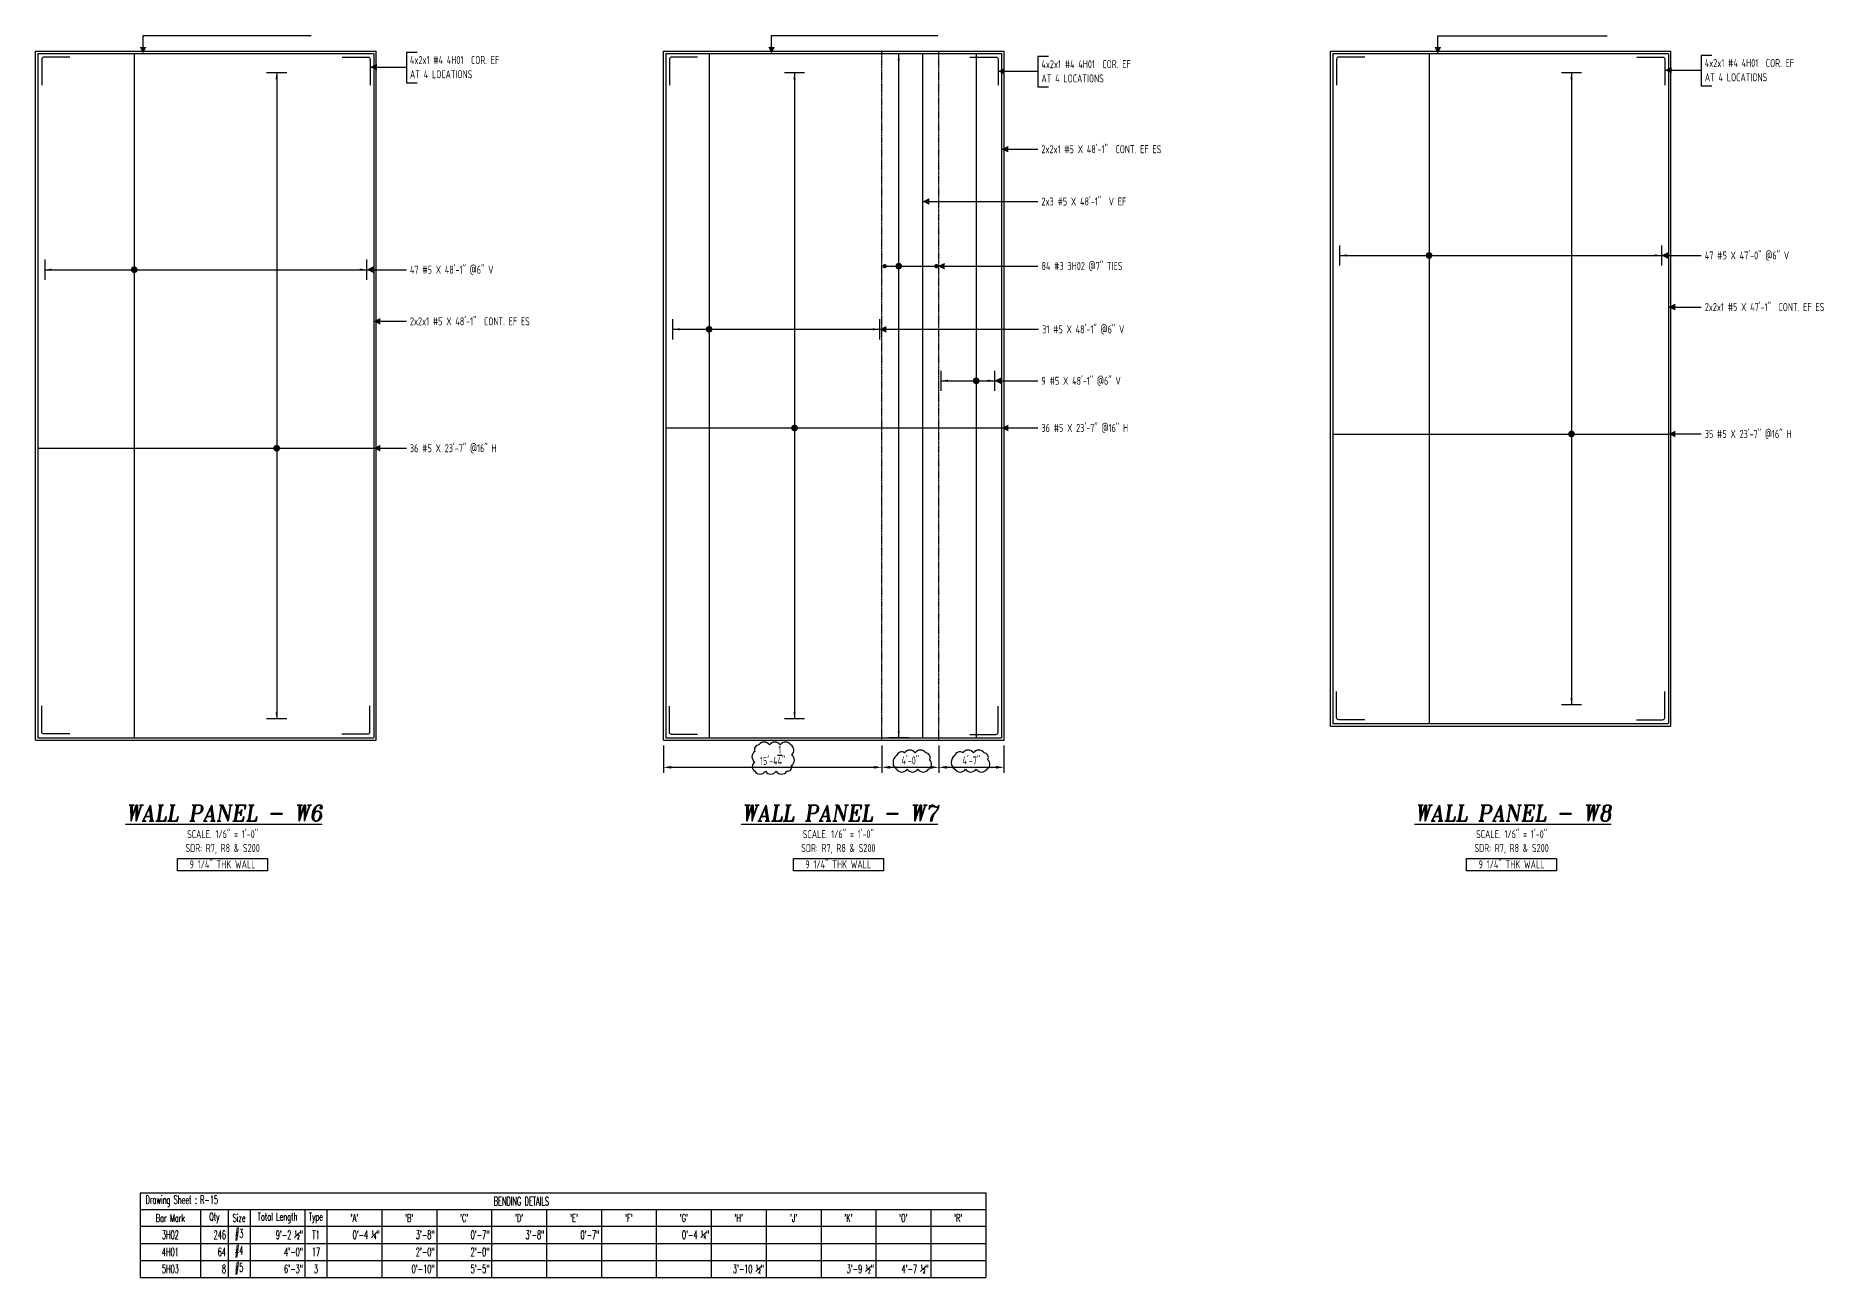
# Model space of a CAD drawing. Header units: inches. Extents: x -3675 to 25720, y -2273 to 5046.
# Drawn here: x 10063 to 11563, y -445 to 602 of the extents above; entities that cross this region are included whole.
import ezdxf
from ezdxf.enums import TextEntityAlignment as Align

# ---------------------------------------------------------------- set-up
doc = ezdxf.new("R2010")
doc.units = ezdxf.units.IN
doc.header["$LTSCALE"] = 0.025
doc.header["$MEASUREMENT"] = 0
doc.linetypes.add('HIDDEN', pattern=[6, 3, -3])
doc.layers.get('0').update_dxf_attribs({"linetype": 'CONTINUOUS'})
doc.layers.get('Defpoints').update_dxf_attribs({"linetype": 'CONTINUOUS'})
for name, color, linetype in [('0-25TEXT', 7, 'CONTINUOUS'), ('0-35', 3, 'CONTINUOUS'), ('0-35TEXT', 3, 'CONTINUOUS'), ('0-50', 10, 'CONTINUOUS'), ('BAR-LBL', 2, 'CONTINUOUS'), ('BARLIST', 7, 'CONTINUOUS'), ('DETAIL', 83, 'CONTINUOUS'), ('hidden', 7, 'HIDDEN'), ('RANGELAY', 7, 'CONTINUOUS'), ('REBARS', 4, 'CONTINUOUS')]:
    doc.layers.add(name, color=color, linetype=linetype)
doc.styles.add('AR', font='ARCHQUIK.shx', dxfattribs={"width": 0.8})
doc.styles.add('ROMANS', font='romans.shx', dxfattribs={"width": 0.57})
doc.styles.add('ROMANT', font='romant')
doc.dimstyles.new('CADS_DIM_48', dxfattribs={"dimscale": 48, "dimtxt": 0.09375, "dimasz": 0.09375, "dimexe": 0.0625, "dimexo": 0.0625, "dimgap": 0.09375, "dimtad": 0, "dimtih": 1, "dimtoh": 1, "dimzin": 1, "dimdsep": 46, "dimlunit": 4, "dimtxsty": 'AR', "dimblk": 'CLOSED', "dimcen": 0.1875, "dimadec": 0, "dimazin": 0, "dimtfac": 1, "dimtofl": 0, "dimtmove": 0, "dimatfit": 1, "dimldrblk": 'DOTBLANK', "dimfxl": 1, "dimtzin": 0, "dimarcsym": 0})

# ---------------------------------------------------------------- blocks, each defined once
blk = doc.blocks.new('leadrblk')
blk.add_lwpolyline([(0, 0, 0, 1, 0), (1, 0, 1, 1, 0)], format="xyseb")
blk = doc.blocks.new('*U570', base_point=(10067.8, 584.1))
at = {"layer": 'REBARS', "color": 0}
blk.add_lwpolyline([(10091.8, 583.8), (10069.8, 583.8, 0.414214), (10068, 582.1), (10068, 560.1)], format="xyb", dxfattribs=at)
blk = doc.blocks.new('*U571', base_point=(10345.3, 584.1))
at = {"layer": 'REBARS', "color": 0}
blk.add_lwpolyline([(10321.3, 583.8), (10343.3, 583.8, -0.414214), (10345, 582.1), (10345, 560.1)], format="xyb", dxfattribs=at)
blk = doc.blocks.new('*U572', base_point=(10067.8, 12.8))
at = {"layer": 'REBARS', "color": 0}
blk.add_lwpolyline([(10091.8, 13.1), (10069.8, 13.1, -0.414213), (10068, 14.8), (10068, 36.8)], format="xyb", dxfattribs=at)
blk = doc.blocks.new('*U573', base_point=(10345, 12.8))
at = {"layer": 'REBARS', "color": 0}
blk.add_lwpolyline([(10321, 13.1), (10343, 13.1, 0.414213), (10344.8, 14.8), (10344.8, 36.8)], format="xyb", dxfattribs=at)
blk = doc.blocks.new('rendmark')
at = {"color": 4}
blk.add_line((0, -3), (0, 3), dxfattribs=at)
blk = doc.blocks.new('rarrow')
at = {"color": 7}
blk.add_solid([(2, -0.33), (2, 0.33), (0, 0)], dxfattribs=at)
blk = doc.blocks.new('*U393', base_point=(10266.2, 570.8))
at = {"layer": 'RANGELAY'}
blk.add_line((10266.2, 570.8), (10266.2, 25.8), dxfattribs=at)
at = {"layer": 'RANGELAY', "xscale": 2.834645669291339, "yscale": 2.834645669291339}
for name, p, rotation in [('rendmark', (10266.2, 570.8), 269.9999999999999), ('rarrow', (10266.2, 570.8), 269.9999999999999), ('rarrow', (10266.2, 25.8), 89.999996929531), ('rendmark', (10266.2, 25.8), 89.999996929531)]:
    blk.add_blockref(name, p, dxfattribs=dict(at, rotation=rotation))
blk = doc.blocks.new('VPM732F5')
at = {"const_width": 1}
blk.add_lwpolyline([(-0.5, 0, 1), (0.5, 0, 1)], format="xyb", close=True, dxfattribs=at)
blk = doc.blocks.new('*U676', base_point=(10064.8, 253.7))
at = {"layer": 'REBARS', "color": 0}
blk.add_lwpolyline([(10064.8, 254), (10347.8, 254)], dxfattribs=at)
blk = doc.blocks.new('*U392', base_point=(10070.8, 404.6))
at = {"layer": 'RANGELAY'}
blk.add_line((10070.8, 404.6), (10342, 404.6), dxfattribs=at)
at = {"layer": 'RANGELAY', "xscale": 2.834645669291339, "yscale": 2.834645669291339}
for name, p, rotation in [('rendmark', (10070.8, 404.6), 1.123874301598573e-06), ('rarrow', (10070.8, 404.6), 1.123874301598573e-06), ('rarrow', (10342, 404.6), 179.9999980534053), ('rendmark', (10342, 404.6), 179.9999980534053)]:
    blk.add_blockref(name, p, dxfattribs=dict(at, rotation=rotation))
blk = doc.blocks.new('VPM732F9')
at = {"const_width": 1}
blk.add_lwpolyline([(-0.5, 0, 1), (0.5, 0, 1)], format="xyb", close=True, dxfattribs=at)
blk = doc.blocks.new('*U270', base_point=(10145.7, 586.8))
at = {"layer": 'REBARS', "color": 0}
blk.add_lwpolyline([(10146, 586.8), (10146, 9.8)], dxfattribs=at)
blk = doc.blocks.new('*U271', base_point=(10065.1, 586.8))
at = {"layer": 'REBARS', "color": 0}
blk.add_lwpolyline([(10064.8, 586.8), (10064.8, 9.8)], dxfattribs=at)
blk = doc.blocks.new('*U272', base_point=(10347.7, 586.8))
at = {"layer": 'REBARS', "color": 0}
blk.add_lwpolyline([(10348, 586.8), (10348, 9.8)], dxfattribs=at)
blk = doc.blocks.new('*U674', base_point=(10064.8, 10.1))
at = {"layer": 'REBARS', "color": 0}
blk.add_lwpolyline([(10064.8, 9.8), (10347.8, 9.8)], dxfattribs=at)
blk = doc.blocks.new('*U675', base_point=(10064.8, 586.5))
at = {"layer": 'REBARS', "color": 0}
blk.add_lwpolyline([(10064.8, 586.8), (10347.8, 586.8)], dxfattribs=at)
blk = doc.blocks.new('*U566', base_point=(11160.1, 584.1))
at = {"layer": 'REBARS', "color": 0}
blk.add_lwpolyline([(11184.1, 583.8), (11162.1, 583.8, 0.414214), (11160.3, 582.1), (11160.3, 560.1)], format="xyb", dxfattribs=at)
blk = doc.blocks.new('*U567', base_point=(11437.6, 584.1))
at = {"layer": 'REBARS', "color": 0}
blk.add_lwpolyline([(11413.6, 583.8), (11435.6, 583.8, -0.414214), (11437.3, 582.1), (11437.3, 560.1)], format="xyb", dxfattribs=at)
blk = doc.blocks.new('*U568', base_point=(11160.1, 24.8))
at = {"layer": 'REBARS', "color": 0}
blk.add_lwpolyline([(11184.1, 25.1), (11162.1, 25.1, -0.414213), (11160.3, 26.8), (11160.3, 48.8)], format="xyb", dxfattribs=at)
blk = doc.blocks.new('*U569', base_point=(11437.3, 24.8))
at = {"layer": 'REBARS', "color": 0}
blk.add_lwpolyline([(11413.3, 25.1), (11435.3, 25.1, 0.414213), (11437.1, 26.8), (11437.1, 48.8)], format="xyb", dxfattribs=at)
blk = doc.blocks.new('*U391', base_point=(11358.5, 570.8))
at = {"layer": 'RANGELAY'}
blk.add_line((11358.5, 570.8), (11358.5, 37.8), dxfattribs=at)
at = {"layer": 'RANGELAY', "xscale": 2.834645669291339, "yscale": 2.834645669291339}
for name, p, rotation in [('rendmark', (11358.5, 570.8), 269.9999999999999), ('rarrow', (11358.5, 570.8), 269.9999999999999), ('rendmark', (11358.5, 37.8), 89.999996929531), ('rarrow', (11358.5, 37.8), 89.999996929531)]:
    blk.add_blockref(name, p, dxfattribs=dict(at, rotation=rotation))
blk = doc.blocks.new('VPM73396')
at = {"const_width": 1}
blk.add_lwpolyline([(-0.5, 0, 1), (0.5, 0, 1)], format="xyb", close=True, dxfattribs=at)
blk = doc.blocks.new('*U673', base_point=(11157.1, 265.7))
at = {"layer": 'REBARS', "color": 0}
blk.add_lwpolyline([(11157.1, 266), (11440.1, 266)], dxfattribs=at)
blk = doc.blocks.new('*U390', base_point=(11163.1, 416.6))
at = {"layer": 'RANGELAY'}
blk.add_line((11163.1, 416.6), (11434.3, 416.6), dxfattribs=at)
at = {"layer": 'RANGELAY', "xscale": 2.834645669291339, "yscale": 2.834645669291339}
for name, p, rotation in [('rendmark', (11163.1, 416.6), 1.123874301598573e-06), ('rendmark', (11434.3, 416.6), 179.9999980534053), ('rarrow', (11163.1, 416.6), 1.123874301598573e-06), ('rarrow', (11434.3, 416.6), 179.9999980534053)]:
    blk.add_blockref(name, p, dxfattribs=dict(at, rotation=rotation))
blk = doc.blocks.new('VPM7339A')
at = {"const_width": 1}
blk.add_lwpolyline([(-0.5, 0, 1), (0.5, 0, 1)], format="xyb", close=True, dxfattribs=at)
blk = doc.blocks.new('*U295', base_point=(11238, 586))
at = {"layer": 'REBARS', "color": 0}
blk.add_lwpolyline([(11238.3, 586), (11238.3, 22)], dxfattribs=at)
blk = doc.blocks.new('*U296', base_point=(11157.4, 586.9))
at = {"layer": 'REBARS', "color": 0}
blk.add_lwpolyline([(11157.1, 586.9), (11157.1, 21.9)], dxfattribs=at)
blk = doc.blocks.new('*U297', base_point=(11440, 586.9))
at = {"layer": 'REBARS', "color": 0}
blk.add_lwpolyline([(11440.3, 586.9), (11440.3, 21.9)], dxfattribs=at)
blk = doc.blocks.new('*U671', base_point=(11157.1, 22.1))
at = {"layer": 'REBARS', "color": 0}
blk.add_lwpolyline([(11157.1, 21.8), (11440.1, 21.8)], dxfattribs=at)
blk = doc.blocks.new('*U672', base_point=(11157.1, 586.5))
at = {"layer": 'REBARS', "color": 0}
blk.add_lwpolyline([(11157.1, 586.8), (11440.1, 586.8)], dxfattribs=at)
blk = doc.blocks.new('*U389', base_point=(10778.8, 407.5))
at = {"layer": 'REBARS', "color": 0, "const_width": 1.8}
for points in [[(10779, 408.4, 1), (10779, 406.6, 1), (10779, 408.4)], [(10822.7, 406.6, 1), (10822.7, 408.4, 1), (10822.7, 406.6)]]:
    blk.add_lwpolyline(points, format="xyb", dxfattribs=at)
at = {"layer": 'REBARS', "color": 0}
blk.add_lwpolyline([(10779, 407.5), (10822.7, 407.5)], dxfattribs=at)
blk = doc.blocks.new('*U284', base_point=(10594.8, 586.8))
at = {"layer": 'REBARS', "color": 0}
blk.add_lwpolyline([(10594.5, 586.8), (10594.5, 9.8)], dxfattribs=at)
blk = doc.blocks.new('*U653', base_point=(10594.5, 10.1))
at = {"layer": 'REBARS', "color": 0}
blk.add_lwpolyline([(10594.5, 9.8), (10877.5, 9.8)], dxfattribs=at)
blk = doc.blocks.new('*U285', base_point=(10877.4, 586.8))
at = {"layer": 'REBARS', "color": 0}
blk.add_lwpolyline([(10877.7, 586.8), (10877.7, 9.8)], dxfattribs=at)
blk = doc.blocks.new('*U654', base_point=(10594.5, 586.5))
at = {"layer": 'REBARS', "color": 0}
blk.add_lwpolyline([(10594.5, 586.8), (10877.5, 586.8)], dxfattribs=at)
blk = doc.blocks.new('*U388', base_point=(10790.9, 9.8))
at = {"layer": 'RANGELAY'}
blk.add_line((10790.9, 9.8), (10790.9, 586.8), dxfattribs=at)
at = {"layer": 'RANGELAY', "xscale": 2.834645669291339, "yscale": 2.834645669291339}
for name, p, rotation in [('rendmark', (10790.9, 586.8), 269.9999969411396), ('rarrow', (10790.9, 586.8), 269.9999969411396), ('rarrow', (10790.9, 9.8), 90.00000001160855), ('rendmark', (10790.9, 9.8), 90.00000001160855)]:
    blk.add_blockref(name, p, dxfattribs=dict(at, rotation=rotation))
blk = doc.blocks.new('VPM7884A')
at = {"const_width": 1}
blk.add_lwpolyline([(-0.5, 0, 1), (0.5, 0, 1)], format="xyb", close=True, dxfattribs=at)
blk = doc.blocks.new('*U286', base_point=(10810.7, 586.8))
at = {"layer": 'REBARS', "color": 0}
blk.add_lwpolyline([(10811, 586.8), (10811, 9.8)], dxfattribs=at)
blk = doc.blocks.new('*U387', base_point=(10703, 570.8))
at = {"layer": 'RANGELAY'}
blk.add_line((10703, 570.8), (10703, 25.8), dxfattribs=at)
at = {"layer": 'RANGELAY', "xscale": 2.834645669291339, "yscale": 2.834645669291339}
for name, p, rotation in [('rendmark', (10703, 570.8), 269.9999999999999), ('rarrow', (10703, 570.8), 269.9999999999999), ('rarrow', (10703, 25.8), 89.999996929531), ('rendmark', (10703, 25.8), 89.999996929531)]:
    blk.add_blockref(name, p, dxfattribs=dict(at, rotation=rotation))
blk = doc.blocks.new('VPM7884D')
at = {"const_width": 1}
blk.add_lwpolyline([(-0.5, 0, 1), (0.5, 0, 1)], format="xyb", close=True, dxfattribs=at)
blk = doc.blocks.new('*U657', base_point=(10594.7, 270.8))
at = {"layer": 'REBARS', "color": 0}
blk.add_lwpolyline([(10594.7, 271.1), (10877.7, 271.1)], dxfattribs=at)
blk = doc.blocks.new('*U287', base_point=(10856, 586.8))
at = {"layer": 'REBARS', "color": 0}
blk.add_lwpolyline([(10856.3, 586.8), (10856.3, 9.8)], dxfattribs=at)
blk = doc.blocks.new('*U386', base_point=(10826.7, 310.9))
at = {"layer": 'RANGELAY'}
blk.add_line((10826.7, 310.9), (10871.7, 310.9), dxfattribs=at)
at = {"layer": 'RANGELAY', "xscale": 2.834645669291339, "yscale": 2.834645669291339}
for name, p, rotation in [('rendmark', (10826.7, 310.9), 2.023697134246844e-12), ('rendmark', (10871.7, 310.9), 179.9999969295331), ('rarrow', (10826.7, 310.9), 2.023697134246844e-12), ('rarrow', (10871.7, 310.9), 179.9999969295331)]:
    blk.add_blockref(name, p, dxfattribs=dict(at, rotation=rotation))
blk = doc.blocks.new('VPM78853')
at = {"const_width": 1}
blk.add_lwpolyline([(-0.5, 0, 1), (0.5, 0, 1)], format="xyb", close=True, dxfattribs=at)
blk = doc.blocks.new('*U791', base_point=(10600.5, 354.3))
at = {"layer": 'RANGELAY'}
blk.add_line((10600.5, 354.3), (10774.7, 354.3), dxfattribs=at)
at = {"layer": 'RANGELAY', "xscale": 2.834645669291339, "yscale": 2.834645669291339}
for name, p, rotation in [('rendmark', (10600.5, 354.3), 2.056023214346827e-12), ('rendmark', (10774.7, 354.3), 179.9999969295331), ('rarrow', (10600.5, 354.3), 2.056023214346827e-12), ('rarrow', (10774.7, 354.3), 179.9999969295331)]:
    blk.add_blockref(name, p, dxfattribs=dict(at, rotation=rotation))
blk = doc.blocks.new('VPM78857')
at = {"const_width": 1}
blk.add_lwpolyline([(-0.5, 0, 1), (0.5, 0, 1)], format="xyb", close=True, dxfattribs=at)
blk = doc.blocks.new('*U792', base_point=(10630.6, 586.8))
at = {"layer": 'REBARS', "color": 0}
blk.add_lwpolyline([(10630.9, 586.8), (10630.9, 9.8)], dxfattribs=at)
blk = doc.blocks.new('*U544', base_point=(10597.2, 12.6))
at = {"layer": 'REBARS', "color": 0}
blk.add_lwpolyline([(10621.2, 12.8), (10599.2, 12.8, -0.414213), (10597.5, 14.6), (10597.5, 36.6)], format="xyb", dxfattribs=at)
blk = doc.blocks.new('*U545', base_point=(10875, 12.6))
at = {"layer": 'REBARS', "color": 0}
blk.add_lwpolyline([(10851, 12.8), (10873, 12.8, 0.414213), (10874.7, 14.6), (10874.7, 36.6)], format="xyb", dxfattribs=at)
blk = doc.blocks.new('*U546', base_point=(10597.2, 584.1))
at = {"layer": 'REBARS', "color": 0}
blk.add_lwpolyline([(10621.2, 583.8), (10599.2, 583.8, 0.414214), (10597.5, 582.1), (10597.5, 560.1)], format="xyb", dxfattribs=at)
blk = doc.blocks.new('*U547', base_point=(10875, 584.1))
at = {"layer": 'REBARS', "color": 0}
blk.add_lwpolyline([(10851, 583.8), (10873, 583.8, -0.414214), (10874.7, 582.1), (10874.7, 560.1)], format="xyb", dxfattribs=at)
blk = doc.blocks.new('*D375')
at = {"layer": 'Defpoints', "color": 0, "transparency": 16777216}
for p in [(10592.5, 7.8), (10776.7, 7.8), (10776.7, -15)]:
    blk.add_point(p, dxfattribs=at)
at = {"layer": 'DETAIL', "color": 0, "lineweight": -2, "transparency": 16777216}
for p, q in [((10592.5, 3.3), (10592.5, -19.5)), ((10776.7, 3.3), (10776.7, -19.5)), ((10599.2, -15), (10770, -15))]:
    blk.add_line(p, q, dxfattribs=at)
at = {"layer": 'DETAIL', "color": 0, "transparency": 16777216}
for points in [[(10599.2, -13.8), (10599.2, -16.1), (10592.5, -15)], [(10770, -13.8), (10770, -16.1), (10776.7, -15)]]:
    blk.add_solid(points, dxfattribs=at)
at = {"layer": 'DETAIL', "color": 0, "transparency": 16777216, "insert": (10684.6, -4.8), "char_height": 6.75, "attachment_point": 5, "style": 'AR'}
blk.add_mtext('15\'-4{\\H1.000000x;\\S1/4;}"', dxfattribs=at)
blk = doc.blocks.new('_DotBlank')
at = {"layer": '0-35', "color": 0, "lineweight": -2}
blk.add_line((-0.5, 0), (-1, 0), dxfattribs=at)
blk.add_circle((0, 0), 0.5, dxfattribs=at)
blk = doc.blocks.new('*D376')
at = {"layer": 'Defpoints', "color": 0, "transparency": 16777216}
for p in [(10776.7, 7.8), (10824.7, 7.8), (10824.7, -15)]:
    blk.add_point(p, dxfattribs=at)
at = {"layer": 'DETAIL', "color": 0, "lineweight": -2, "transparency": 16777216}
for p, q in [((10776.7, 3.3), (10776.7, -19.5)), ((10824.7, 3.3), (10824.7, -19.5)), ((10783.5, -15), (10818, -15))]:
    blk.add_line(p, q, dxfattribs=at)
at = {"layer": 'DETAIL', "color": 0, "transparency": 16777216}
for points in [[(10783.5, -13.8), (10783.5, -16.1), (10776.7, -15)], [(10818, -13.8), (10818, -16.1), (10824.7, -15)]]:
    blk.add_solid(points, dxfattribs=at)
at = {"layer": 'DETAIL', "color": 0, "transparency": 16777216, "insert": (10800.7, -9.2), "char_height": 6.75, "attachment_point": 5, "style": 'AR'}
blk.add_mtext('4\'-0"', dxfattribs=at)
blk = doc.blocks.new('*D377')
at = {"layer": 'Defpoints', "color": 0, "transparency": 16777216}
for p in [(10824.7, 7.8), (10879.7, 7.8), (10879.7, -15)]:
    blk.add_point(p, dxfattribs=at)
at = {"layer": 'DETAIL', "color": 0, "lineweight": -2, "transparency": 16777216}
for p, q in [((10824.7, 3.3), (10824.7, -19.5)), ((10879.7, 3.3), (10879.7, -19.5)), ((10831.5, -15), (10873, -15))]:
    blk.add_line(p, q, dxfattribs=at)
at = {"layer": 'DETAIL', "color": 0, "transparency": 16777216}
for points in [[(10831.5, -13.8), (10831.5, -16.1), (10824.7, -15)], [(10873, -13.8), (10873, -16.1), (10879.7, -15)]]:
    blk.add_solid(points, dxfattribs=at)
at = {"layer": 'DETAIL', "color": 0, "transparency": 16777216, "insert": (10852.2, -9.2), "char_height": 6.75, "attachment_point": 5, "style": 'AR'}
blk.add_mtext('4\'-7"', dxfattribs=at)
blk = doc.blocks.new('*T842')
at = {"layer": 'BARLIST', "color": 0, "linetype": 'ByBlock', "lineweight": -2, "transparency": 16777216}
for p, q in [((0, 0), (713.3, 0)), ((0, 0), (0, -71.4)), ((713.3, 0), (713.3, -71.4)), ((0, -14.2), (713.3, -14.2)), ((51, -14.2), (51, -71.4)), ((74.2, -14.2), (74.2, -71.4)), ((92.7, -14.2), (92.7, -71.4)), ((139, -14.2), (139, -71.4)), ((157.6, -14.2), (157.6, -71.4)), ((203.9, -14.2), (203.9, -71.4)), ((250.2, -14.2), (250.2, -71.4)), ((296.5, -14.2), (296.5, -71.4)), ((342.8, -14.2), (342.8, -71.4)), ((389.1, -14.2), (389.1, -71.4)), ((435.4, -14.2), (435.4, -71.4)), ((481.7, -14.2), (481.7, -71.4)), ((528.1, -14.2), (528.1, -71.4)), ((574.4, -14.2), (574.4, -71.4)), ((620.7, -14.2), (620.7, -71.4)), ((667, -14.2), (667, -71.4)), ((0, -28.3), (713.3, -28.3)), ((0, -42.7), (713.3, -42.7)), ((0, -57), (713.3, -57)), ((0, -71.4), (713.3, -71.4))]:
    blk.add_line(p, q, dxfattribs=at)
at = {"layer": 'BARLIST', "color": 0, "transparency": 16777216, "style": 'ROMANS'}
for s, insert, char_height, width, attachment_point in [(' Drawing Sheet : R-15', (1.8, -7.1), 7.087, 292.961, 4), ('BENDING DETAILS', (298.3, -7.1), 7.087, 413.256, 4), ('Bar Mark', (25.5, -21.3), 6.38, 47.48, 5), ('Qty', (62.6, -21.3), 6.38, 19.63, 5), ('Size', (83.5, -21.3), 6.38, 14.988, 5), ('#3', (83.5, -35.5), 7.09, 14.988, 5), ('Total Length', (115.9, -21.3), 6.378, 42.768, 5), ('Type', (148.3, -21.3), 6.38, 14.988, 5), ("'A'", (180.7, -21.3), 6.38, 42.768, 5), ("'B'", (227, -21.3), 6.38, 42.768, 5), ("'C'", (273.3, -21.3), 6.38, 42.768, 5), ("'D'", (319.7, -21.3), 6.38, 42.768, 5), ("'E'", (366, -21.3), 6.38, 42.768, 5), ("'F'", (412.3, -21.3), 6.38, 42.768, 5), ("'G'", (458.6, -21.3), 6.38, 42.768, 5), ("'H'", (504.9, -21.3), 6.38, 42.768, 5), ("'J'", (551.2, -21.3), 6.38, 42.768, 5), ("'K'", (597.5, -21.3), 6.38, 42.768, 5), ("'O'", (643.8, -21.3), 6.38, 42.768, 5), ("'R'", (690.1, -21.3), 6.38, 42.768, 5), ('3H02', (25.5, -35.5), 7.09, 47.48, 5), ('246', (72.4, -35.5), 7.09, 19.63, 6), ('#4', (83.5, -49.9), 7.09, 14.988, 5), ('9\'-2 {\\H0.5x;\\S1#2;}"', (137.3, -35.5), 7.087, 42.768, 6), ('T1', (148.3, -35.5), 7.09, 14.988, 5), ('0\'-4 {\\H0.5x;\\S1#4;}"', (202.1, -35.5), 7.087, 42.768, 6), ('3\'-8"', (248.4, -35.5), 7.09, 42.768, 6), ('0\'-7"', (294.7, -35.5), 7.09, 42.768, 6), ('3\'-8"', (341, -35.5), 7.09, 42.768, 6), ('0\'-7"', (387.4, -35.5), 7.09, 42.768, 6), ('0\'-4 {\\H0.5x;\\S1#4;}"', (480, -35.5), 7.087, 42.768, 6), ('4H01', (25.5, -49.9), 7.09, 47.48, 5), ('64', (72.4, -49.9), 7.09, 19.63, 6), ('#5', (83.5, -64.2), 7.09, 14.988, 5), ('4\'-0"', (137.3, -49.9), 7.09, 42.768, 6), ('17', (148.3, -49.9), 7.09, 14.988, 5), ('2\'-0"', (248.4, -49.9), 7.09, 42.768, 6), ('2\'-0"', (294.7, -49.9), 7.09, 42.768, 6), ('5H03', (25.5, -64.2), 7.09, 47.48, 5), ('8', (72.4, -64.2), 7.09, 19.63, 6), ('6\'-3"', (137.3, -64.2), 7.09, 42.768, 6), ('3', (148.3, -64.2), 7.09, 14.988, 5), ('0\'-10"', (248.4, -64.2), 7.09, 42.768, 6), ('5\'-5"', (294.7, -64.2), 7.09, 42.768, 6), ('3\'-10 {\\H0.5x;\\S1#2;}"', (526.3, -64.2), 7.087, 42.768, 6), ('3\'-9 {\\H0.5x;\\S1#2;}"', (618.9, -64.2), 7.087, 42.768, 6), ('4\'-7 {\\H0.5x;\\S1#2;}"', (665.2, -64.2), 7.087, 42.768, 6)]:
    blk.add_mtext(s, dxfattribs=dict(at, insert=insert, char_height=char_height, width=width, attachment_point=attachment_point))

msp = doc.modelspace()

# ---------------------------------------------------------------- linework, layer by layer
at = {"layer": '0-25TEXT'}
msp.add_line((10824.16057, 407.64185), (10908.32581, 407.64185), dxfattribs=at)
for points in [[(10153.43248, 588.81536), (10153.43248, 601.92944), (10295.31436, 601.92944)], [(10683.64287, 588.81536), (10683.64287, 601.92944), (10823.87189, 601.92944)], [(11245.7209, 588.65916), (11245.7209, 601.77324), (11388.48998, 601.77324)], [(10384.58141, 587.71755), (10375.58236, 587.71755), (10375.58236, 562.22022), (10384.58141, 562.22022)], [(10345.03341, 575.34385), (10375.58236, 575.34385)], [(10874.73715, 571.82758), (10908.28609, 571.82758)], [(10917.28514, 584.20129), (10908.28609, 584.20129), (10908.28609, 558.70396), (10917.28514, 558.70396)], [(11437.32183, 572.78511), (11467.87078, 572.78511)], [(11476.86983, 585.15881), (11467.87078, 585.15881), (11467.87078, 559.66149), (11476.86983, 559.66149)], [(10877.73713, 506.15348), (10908.28609, 506.15348)], [(10811.01783, 462.04364), (10908.32581, 462.04364)], [(11434.28521, 416.56077), (11467.87078, 416.56077)], [(10341.99679, 404.56077), (10375.58236, 404.56077)], [(10347.99679, 361.06108), (10375.58236, 361.06108)], [(11440.28521, 373.06108), (11467.87078, 373.06108)], [(10774.735, 354.31518), (10908.9493, 354.31518)], [(10871.73713, 310.87947), (10908.28609, 310.87947)], [(10877.73713, 271.13122), (10908.28609, 271.13122)], [(11440.28521, 266.04002), (11467.87078, 266.04002)], [(10347.99679, 254.04002), (10375.58236, 254.04002)]]:
    msp.add_lwpolyline(points, dxfattribs=at)
at = {"layer": '0-35'}
for p, q in [((10062.78339, 7.81536), (10062.78339, 588.81536)), ((10062.78339, 588.81536), (10350.03339, 588.81536)), ((10350.03339, 7.81536), (10350.03339, 588.81536)), ((10592.48713, 7.81536), (10592.48713, 588.81536)), ((10592.48713, 588.81536), (10879.73713, 588.81536)), ((10879.73713, 7.81536), (10879.73713, 588.81536)), ((11155.07181, 19.81536), (11155.07181, 588.81536)), ((11155.07181, 588.81536), (11442.32181, 588.81536)), ((11442.32181, 19.81536), (11442.32181, 588.81536)), ((11155.07181, 19.81536), (11442.32181, 19.81536)), ((10062.78339, 7.81536), (10350.03339, 7.81536)), ((10592.48713, 7.81536), (10879.73713, 7.81536))]:
    msp.add_line(p, q, dxfattribs=at)
at = {"layer": '0-50'}
for points in [[(10182.61757, -91.84158), (10258.50441, -91.84158), (10258.50441, -102.19794), (10182.61757, -102.19794)], [(10702.05854, -91.84158), (10777.94538, -91.84158), (10777.94538, -102.19794), (10702.05854, -102.19794)], [(11269.96729, -91.84158), (11345.85413, -91.84158), (11345.85413, -102.19794), (11269.96729, -102.19794)]]:
    msp.add_lwpolyline(points, close=True, dxfattribs=at)
at = {"layer": 'DETAIL'}
for points in [[(10669.42032, -18.34382, 0.52056705), (10678.42032, -18.34382, 0.52056705), (10687.42032, -18.34382, 0.52056705), (10696.42032, -18.34382, 0.52056705), (10700.5509, -13.47439, 0.52056705), (10700.5509, -4.47439, 0.52056705), (10699.94387, 3.91858, 0.52056705), (10690.94387, 3.91858, 0.52056705), (10681.94387, 3.91858, 0.52056705), (10672.94387, 3.91858, 0.52056705), (10669.42032, -1.55787, 0.52056705), (10669.42032, -10.55787, 0.52056705)], [(10789.08466, -16.59748, 0.52056705), (10798.08466, -16.59748, 0.52056705), (10807.08466, -16.59748, 0.52056705), (10816.08466, -16.59748, 0.52056705), (10817.05671, -8.56952, 0.52056705), (10813.81812, -2.80811, 0.52056705), (10804.81812, -2.80811, 0.52056705), (10795.81812, -2.80811, 0.52056705), (10789.08466, -5.07466, 0.52056705)], [(10838.18382, -16.59748, 0.52056705), (10847.18382, -16.59748, 0.52056705), (10856.18382, -16.59748, 0.52056705), (10865.18382, -16.59748, 0.52056705), (10866.15587, -8.56952, 0.52056705), (10862.91727, -2.80811, 0.52056705), (10853.91727, -2.80811, 0.52056705), (10844.91727, -2.80811, 0.52056705), (10838.18382, -5.07466, 0.52056705)]]:
    msp.add_lwpolyline(points, format="xyb", close=True, dxfattribs=at)
at = {"layer": 'hidden'}
for p, q in [((10776.73713, 7.81536), (10776.73713, 588.81536)), ((10824.73713, 7.81536), (10824.73713, 588.81536))]:
    msp.add_line(p, q, dxfattribs=at)

# ---------------------------------------------------------------- block references
msp.add_blockref('*T842', (10151.00108, -373.67189))
at = {"layer": '0-25TEXT'}
for name, p, xscale, yscale, rotation in [('leadrblk', (10153.43248, 586.81536), 5.623937007874017, 2.250708661417324, 90.00000153523449), ('leadrblk', (10683.64287, 586.81536), 5.623937007874017, 2.250708661417324, 90.00000153523449), ('leadrblk', (11245.7209, 586.65916), 5.623937007874017, 2.250708661417324, 90.00000153523449), ('VPM732F9', (10146.00972, 404.55467), 2.834645669291338, 2.834645669291338, 1.123874306791345e-06), ('VPM7884A', (10790.93637, 407.54571), 2.834645669291338, 2.834645669291338, 90.00000001160855), ('VPM7339A', (11238.29814, 416.55467), 2.834645669291338, 2.834645669291338, 1.123874306791345e-06), ('VPM7884D', (10703.00091, 271.13122), 2.834645669291338, 2.834645669291338, 269.9999999999999), ('VPM732F5', (10266.1719, 254.04002), 2.834645669291338, 2.834645669291338, 269.9999999999999), ('VPM73396', (11358.46032, 266.04002), 2.834645669291338, 2.834645669291338, 269.9999999999999)]:
    msp.add_blockref(name, p, dxfattribs=dict(at, xscale=xscale, yscale=yscale, rotation=rotation))
for name, p, xscale, yscale in [('leadrblk', (10345.03341, 575.34385), 5.623937007874017, 2.250708661417324), ('leadrblk', (10874.73715, 571.82758), 5.623937007874017, 2.250708661417324), ('leadrblk', (11437.32183, 572.78511), 5.623937007874017, 2.250708661417324), ('leadrblk', (10877.73713, 506.15348), 5.623937007874017, 2.250708661417324), ('leadrblk', (10811.01783, 462.04364), 5.623937007874017, 2.250708661417324), ('leadrblk', (10341.99679, 404.56077), 5.623937007874017, 2.250708661417324), ('leadrblk', (10824.10697, 407.54571), 5.623937007874017, 2.250708661417324), ('leadrblk', (11434.28521, 416.56077), 5.623937007874017, 2.250708661417324), ('leadrblk', (11440.28521, 373.06108), 5.623937007874017, 2.250708661417324), ('leadrblk', (10347.99679, 361.06108), 5.623937007874017, 2.250708661417324), ('VPM78857', (10630.90174, 354.29768), 2.834645669291338, 2.834645669291338), ('leadrblk', (10774.735, 354.29768), 5.623937007874017, 2.250708661417324), ('VPM78853', (10856.26824, 310.87947), 2.834645669291338, 2.834645669291338), ('leadrblk', (10871.73713, 310.87947), 5.623937007874017, 2.250708661417324), ('leadrblk', (10877.73714, 271.13122), 5.623937007874017, 2.250708661417324), ('leadrblk', (10347.99679, 254.04002), 5.623937007874017, 2.250708661417324), ('leadrblk', (11440.28521, 266.04002), 5.623937007874017, 2.250708661417324)]:
    msp.add_blockref(name, p, dxfattribs=dict(at, xscale=xscale, yscale=yscale))
at = {"layer": 'RANGELAY'}
for name, p in [('*U388', (10790.93637, 9.8153)), ('*U393', (10266.1719, 570.81536)), ('*U387', (10703.00091, 570.81536)), ('*U391', (11358.46032, 570.81536)), ('*U390', (11163.07182, 416.55466)), ('*U392', (10070.7834, 404.55466)), ('*U791', (10600.48713, 354.29768)), ('*U386', (10826.67463, 310.87947))]:
    msp.add_blockref(name, p, dxfattribs=at)
at = {"layer": 'REBARS', "color": 4}
for name, p in [('*U271', (10065.09589, 586.81536)), ('*U675', (10064.78339, 586.50286)), ('*U270', (10145.69721, 586.81536)), ('*U272', (10347.72089, 586.81536)), ('*U284', (10594.79963, 586.81828)), ('*U654', (10594.48713, 586.50286)), ('*U792', (10630.58918, 586.82635)), ('*U286', (10810.70533, 586.81536)), ('*U287', (10855.95567, 586.81536)), ('*U285', (10877.42463, 586.81828)), ('*U296', (11157.38431, 586.86067)), ('*U672', (11157.07181, 586.50286)), ('*U295', (11237.98563, 586.0302)), ('*U297', (11440.00931, 586.86067)), ('*U570', (10067.78338, 584.06536)), ('*U571', (10345.2834, 584.06536)), ('*U546', (10597.23712, 584.06536)), ('*U547', (10874.98714, 584.06536)), ('*U566', (11160.0718, 584.06536)), ('*U567', (11437.57183, 584.06536)), ('*U389', (10778.83824, 407.54571)), ('*U657', (10594.73714, 270.81872)), ('*U673', (11157.07182, 265.72752)), ('*U676', (10064.7834, 253.72752)), ('*U568', (11160.0718, 24.81536)), ('*U569', (11437.32182, 24.81536)), ('*U572', (10067.78338, 12.81536)), ('*U573', (10345.0334, 12.81536)), ('*U544', (10597.23712, 12.56536)), ('*U545', (10874.98714, 12.56536)), ('*U671', (11157.07181, 22.12786)), ('*U674', (10064.78339, 10.12786)), ('*U653', (10594.48713, 10.12786))]:
    msp.add_blockref(name, p, dxfattribs=at)

# ---------------------------------------------------------------- texts
at = {"color": 7, "linetype": 'Continuous', "style": 'ROMANT', "oblique": 9, "width": 0.95}
for s, p in [('%%UWALL PANEL - W6', (10221.93286, -60.26968)), ('%%UWALL PANEL - W7', (10741.37384, -60.26968)), ('%%UWALL PANEL - W8', (11309.28259, -60.26968))]:
    msp.add_text(s, height=13.5, dxfattribs=at).set_placement(p, align=Align.CENTER)
at = {"layer": '0-35TEXT', "style": 'AR', "width": 0.8}
for p in [(10378.58204, 565.96983), (10911.28577, 562.45357), (11470.87046, 563.41109)]:
    msp.add_text('AT 4 LOCATIONS', height=6.7498312, dxfattribs=at).set_placement(p)
for s, p in [('SCALE. 1/6" = 1\'-0"', (10220.56099, -74.71657)), ('SCALE. 1/6" = 1\'-0"', (10740.00196, -74.71657)), ('SCALE. 1/6" = 1\'-0"', (11307.91071, -74.71657)), ('SDR: R7, R8 & S200', (10220.56099, -86.38477)), ('SDR: R7, R8 & S200', (10740.00196, -86.38477)), ('SDR: R7, R8 & S200', (11307.91071, -86.38477)), ('9 1/4" THK WALL', (10220.48407, -100.17278)), ('9 1/4" THK WALL', (10739.92504, -100.17278)), ('9 1/4" THK WALL', (11307.83379, -100.17278))]:
    msp.add_text(s, height=6.7498312, dxfattribs=at).set_placement(p, align=Align.CENTER)
at = {"layer": 'BAR-LBL', "style": 'AR', "width": 0.8}
for s, p in [('4x2x1 #4 4H01  COR. EF', (10378.58204, 577.96857)), ('4x2x1 #4 4H01  COR. EF', (10911.28577, 574.45231)), ('4x2x1 #4 4H01  COR. EF', (11470.87046, 575.40983)), ('2x2x1 #5 X 48\'-1"  CONT. EF ES', (10911.28577, 502.77884)), ('2x3 #5 X 48\'-1"  V EF', (10911.32549, 458.669)), ('47 #5 X 47\'-0" @6" V', (11470.87046, 413.18613)), ('47 #5 X 48\'-1" @6" V', (10378.58204, 401.18613)), ('84 #3 3H02 @7" TIES', (10911.32549, 404.26721)), ('2x2x1 #5 X 47\'-1"  CONT. EF ES', (11470.87046, 369.68644)), ('2x2x1 #5 X 48\'-1"  CONT. EF ES', (10378.58204, 357.68644)), ('31 #5 X 48\'-1" @6" V', (10911.94899, 350.94053)), ('9 #5 X 48\'-1" @6" V', (10911.28577, 307.50483)), ('36 #5 X 23\'-7" @16" H', (10911.28577, 267.75657)), ('35 #5 X 23\'-7" @16" H', (11470.87046, 262.66537)), ('36 #5 X 23\'-7" @16" H', (10378.58204, 250.66537))]:
    msp.add_text(s, height=6.7492913, dxfattribs=at).set_placement(p)

# ---------------------------------------------------------------- dimensions: what is measured, and where the dimension line sits
at = {"layer": 'DETAIL'}
for base, p1, p2, picture, middle in [((10776.73713, -14.97057), (10592.48713, 7.81536), (10776.73713, 7.81536), '*D375', (10684.61213, -4.84557)), ((10824.73713, -14.97057), (10776.73713, 7.81536), (10824.73713, 7.81536), '*D376', (10800.73713, -9.22919)), ((10879.73713, -14.97057), (10824.73713, 7.81536), (10879.73713, 7.81536), '*D377', (10852.23713, -9.22919))]:
    dim = msp.add_linear_dim(base=base, p1=p1, p2=p2, dimstyle='CADS_DIM_48', override={"dimscale": 72, "dimgap": 0.03125, "dimtad": 1, "dimtih": 0, "dimtoh": 0, "dimdec": 3, "dimtdec": 3}, dxfattribs=at)
    dim.commit()
    dim.dimension.update_dxf_attribs({"geometry": picture, "text_midpoint": middle})

doc.saveas('drawing.dxf')
